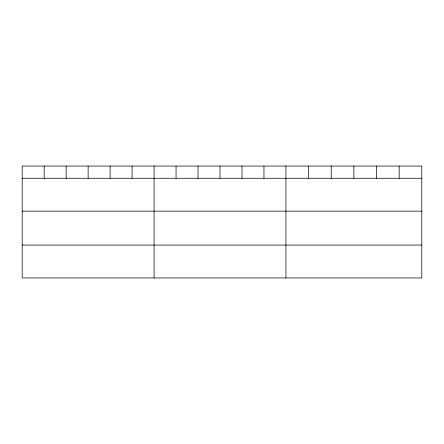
<?xml version="1.0" encoding="UTF-8"?>
<svg xmlns="http://www.w3.org/2000/svg" width="444" height="444" viewBox="0 0 444 444"><rect width="100%" height="100%" fill="white"/><g stroke="black" fill="none" stroke-linecap="round" stroke-linejoin="round"><path stroke-width="0.67" d="M421.8 178.255L421.8 277.955L22.2 277.955L22.2 166.045L421.8 166.045L421.8 178.255L22.2 178.255M22.2 211.155L421.8 211.155M22.2 245.055L421.8 245.055M399.156 166.045L399.156 178.255M376.512 166.045L376.512 178.255M353.868 166.045L353.868 178.255M331.224 166.045L331.224 178.255M308.58 166.045L308.58 178.255M285.936 166.045L285.936 277.955M263.958 166.045L263.958 178.255M241.98 166.045L241.98 178.255M220.002 166.045L220.002 178.255M198.024 166.045L198.024 178.255M176.046 166.045L176.046 178.255M154.068 166.045L154.068 277.955M132.09 166.045L132.09 178.255M110.112 166.045L110.112 178.255M88.134 166.045L88.134 178.255M66.156 166.045L66.156 178.255M44.178 166.045L44.178 178.255"/></g></svg>
